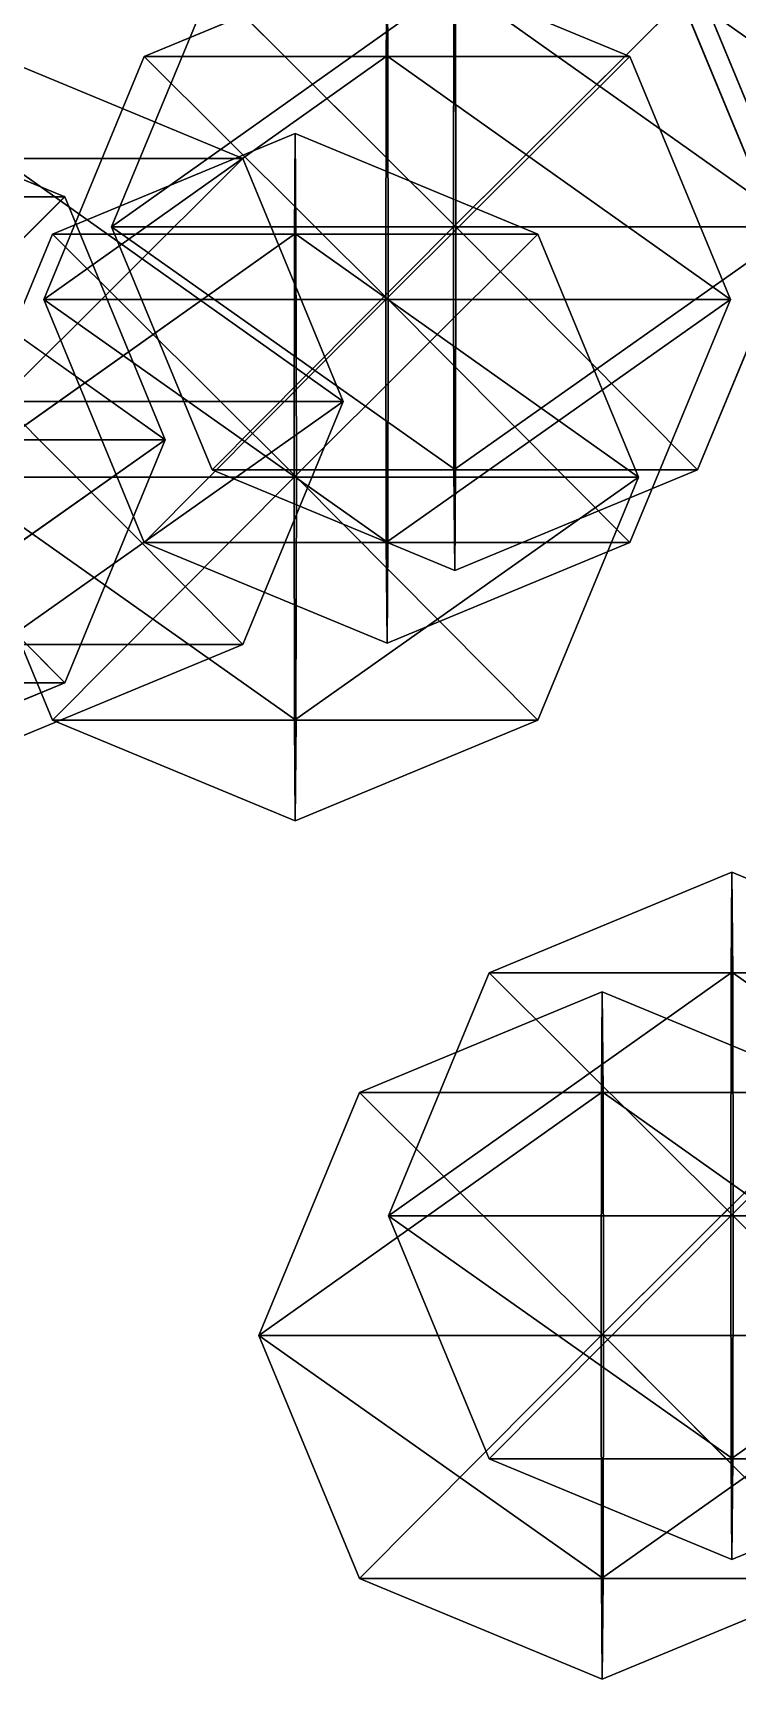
# Model space of a CAD drawing. Header units: metres. Extents: x -221 to 289, y -256 to 250.
# Drawn here: x -19.57 to -11.37, y -145.88 to -126.72 of the extents above; entities that cross this region are included whole.
import ezdxf

# ---------------------------------------------------------------- set-up
doc = ezdxf.new("R2010")
doc.units = ezdxf.units.M

msp = doc.modelspace()

# ---------------------------------------------------------------- linework, layer by layer
for p, q in [((-15.445831, -125.827194, -813.0419), (-18.274242, -126.998764, -813.0324)), ((-15.445831, -125.827194, -813.0419), (-15.455291, -126.998764, -815.8703)), ((-15.445831, -125.827194, -813.0419), (-12.61742, -126.998764, -813.05133)), ((-15.445831, -125.827194, -813.0419), (-15.436372, -126.998764, -810.21344)), ((-17.484829, -126.1548, -783.8013), (-18.656395, -128.98323, -783.79736)), ((-14.665877, -126.1548, -786.63916), (-18.656395, -128.98323, -783.79736)), ((-17.484829, -126.1548, -783.8013), (-14.64304, -128.98323, -779.8107)), ((-14.665877, -126.1548, -786.63916), (-14.669796, -128.98323, -787.8107)), ((-11.828007, -126.1548, -783.8202), (-14.669796, -128.98323, -787.8107)), ((-14.646958, -126.1548, -780.9823), (-10.65644, -128.98323, -783.8241)), ((-14.646958, -126.1548, -780.9823), (-14.64304, -128.98323, -779.8107)), ((-12.069146, -126.20338, -800.69543), (-10.897579, -129.0318, -800.69934)), ((-11.828007, -126.1548, -783.8202), (-10.65644, -128.98323, -783.8241)), ((-19.955826, -127.01517, -803.8385), (-17.127415, -128.18674, -803.84796)), ((-18.274242, -126.998764, -813.0324), (-19.445808, -129.8272, -813.0285)), ((-15.455291, -126.998764, -815.8703), (-19.445808, -129.8272, -813.0285)), ((-15.436372, -126.998764, -810.21344), (-18.274242, -126.998764, -813.0324)), ((-18.274242, -126.998764, -813.0324), (-15.455291, -126.998764, -815.8703)), ((-18.274242, -126.998764, -813.0324), (-15.432453, -129.8272, -809.0419)), ((-15.455291, -126.998764, -815.8703), (-15.459209, -129.8272, -817.0419)), ((-12.61742, -126.998764, -813.05133), (-15.459209, -129.8272, -817.0419)), ((-15.455291, -126.998764, -815.8703), (-12.61742, -126.998764, -813.05133)), ((-12.61742, -126.998764, -813.05133), (-15.436372, -126.998764, -810.21344)), ((-15.436372, -126.998764, -810.21344), (-11.445853, -129.8272, -813.05524)), ((-15.436372, -126.998764, -810.21344), (-15.432453, -129.8272, -809.0419)), ((-12.61742, -126.998764, -813.05133), (-11.445853, -129.8272, -813.05524)), ((-22.028992, -127.45935, -806.9148), (-19.20058, -128.63092, -806.92426)), ((-16.5159, -127.89554, -800.5768), (-19.34431, -129.06711, -800.5673)), ((-16.5159, -127.89554, -800.5768), (-16.52536, -129.06711, -803.4052)), ((-16.5159, -127.89554, -800.5768), (-13.687489, -129.06711, -800.58624)), ((-16.5159, -127.89554, -800.5768), (-16.50644, -129.06711, -797.74835)), ((-17.127415, -128.18674, -803.84796), (-19.969204, -131.01517, -807.8385)), ((-19.965286, -128.18674, -806.66693), (-17.127415, -128.18674, -803.84796)), ((-17.127415, -128.18674, -803.84796), (-19.946365, -128.18674, -801.0101)), ((-19.946365, -128.18674, -801.0101), (-15.955848, -131.01517, -803.85187)), ((-17.127415, -128.18674, -803.84796), (-15.955848, -131.01517, -803.85187)), ((-19.20058, -128.63092, -806.92426), (-22.04237, -131.45935, -810.9148)), ((-22.038452, -128.63092, -809.7432), (-19.20058, -128.63092, -806.92426)), ((-19.20058, -128.63092, -806.92426), (-22.019531, -128.63092, -804.08636)), ((-22.019531, -128.63092, -804.08636), (-18.029015, -131.45935, -806.92816)), ((-19.20058, -128.63092, -806.92426), (-18.029015, -131.45935, -806.92816)), ((-19.34431, -129.06711, -800.5673), (-20.515877, -131.89554, -800.5634)), ((-16.52536, -129.06711, -803.4052), (-20.515877, -131.89554, -800.5634)), ((-16.50644, -129.06711, -797.74835), (-19.34431, -129.06711, -800.5673)), ((-19.34431, -129.06711, -800.5673), (-16.52536, -129.06711, -803.4052)), ((-19.34431, -129.06711, -800.5673), (-16.502522, -131.89554, -796.5768)), ((-14.64304, -128.98323, -779.8107), (-18.656395, -128.98323, -783.79736)), ((-18.656395, -128.98323, -783.79736), (-14.669796, -128.98323, -787.8107)), ((-18.656395, -128.98323, -783.79736), (-14.646958, -131.81166, -780.9823)), ((-18.656395, -128.98323, -783.79736), (-17.484829, -131.81166, -783.8013)), ((-14.669796, -128.98323, -787.8107), (-17.484829, -131.81166, -783.8013)), ((-16.52536, -129.06711, -803.4052), (-16.529278, -131.89554, -804.5768)), ((-13.687489, -129.06711, -800.58624), (-16.529278, -131.89554, -804.5768)), ((-16.52536, -129.06711, -803.4052), (-13.687489, -129.06711, -800.58624)), ((-13.687489, -129.06711, -800.58624), (-16.50644, -129.06711, -797.74835)), ((-16.50644, -129.06711, -797.74835), (-12.515922, -131.89554, -800.59015)), ((-16.50644, -129.06711, -797.74835), (-16.502522, -131.89554, -796.5768)), ((-14.669796, -128.98323, -787.8107), (-10.65644, -128.98323, -783.8241)), ((-14.669796, -128.98323, -787.8107), (-14.665877, -131.81166, -786.63916)), ((-10.65644, -128.98323, -783.8241), (-14.665877, -131.81166, -786.63916)), ((-14.64304, -128.98323, -779.8107), (-14.646958, -131.81166, -780.9823)), ((-10.65644, -128.98323, -783.8241), (-14.64304, -128.98323, -779.8107)), ((-14.64304, -128.98323, -779.8107), (-11.828007, -131.81166, -783.8202)), ((-13.687489, -129.06711, -800.58624), (-12.515922, -131.89554, -800.59015)), ((-10.65644, -128.98323, -783.8241), (-11.828007, -131.81166, -783.8202)), ((-15.432453, -129.8272, -809.0419), (-19.445808, -129.8272, -813.0285)), ((-19.445808, -129.8272, -813.0285), (-15.459209, -129.8272, -817.0419)), ((-19.445808, -129.8272, -813.0285), (-15.436372, -132.65562, -810.21344)), ((-19.445808, -129.8272, -813.0285), (-18.274242, -132.65562, -813.0324)), ((-15.459209, -129.8272, -817.0419), (-18.274242, -132.65562, -813.0324)), ((-15.459209, -129.8272, -817.0419), (-11.445853, -129.8272, -813.05524)), ((-15.459209, -129.8272, -817.0419), (-15.455291, -132.65562, -815.8703)), ((-11.445853, -129.8272, -813.05524), (-15.455291, -132.65562, -815.8703)), ((-15.432453, -129.8272, -809.0419), (-15.436372, -132.65562, -810.21344)), ((-11.445853, -129.8272, -813.05524), (-15.432453, -129.8272, -809.0419)), ((-15.432453, -129.8272, -809.0419), (-12.61742, -132.65562, -813.05133)), ((-11.445853, -129.8272, -813.05524), (-12.61742, -132.65562, -813.05133)), ((-19.969204, -131.01517, -807.8385), (-15.955848, -131.01517, -803.85187)), ((-15.955848, -131.01517, -803.85187), (-19.965286, -133.8436, -806.66693)), ((-15.955848, -131.01517, -803.85187), (-19.942448, -131.01517, -799.8385)), ((-19.942448, -131.01517, -799.8385), (-17.127415, -133.8436, -803.84796)), ((-15.955848, -131.01517, -803.85187), (-17.127415, -133.8436, -803.84796)), ((-22.04237, -131.45935, -810.9148), (-18.029015, -131.45935, -806.92816)), ((-18.029015, -131.45935, -806.92816), (-22.038452, -134.28778, -809.7432)), ((-18.029015, -131.45935, -806.92816), (-22.015614, -131.45935, -802.9148)), ((-22.015614, -131.45935, -802.9148), (-19.20058, -134.28778, -806.92426)), ((-18.029015, -131.45935, -806.92816), (-19.20058, -134.28778, -806.92426)), ((-14.646958, -131.81166, -780.9823), (-17.484829, -131.81166, -783.8013)), ((-17.484829, -131.81166, -783.8013), (-14.665877, -131.81166, -786.63916)), ((-17.484829, -131.81166, -783.8013), (-14.656418, -132.98323, -783.8107)), ((-14.665877, -131.81166, -786.63916), (-11.828007, -131.81166, -783.8202)), ((-14.665877, -131.81166, -786.63916), (-14.656418, -132.98323, -783.8107)), ((-11.828007, -131.81166, -783.8202), (-14.656418, -132.98323, -783.8107)), ((-14.646958, -131.81166, -780.9823), (-14.656418, -132.98323, -783.8107)), ((-11.828007, -131.81166, -783.8202), (-14.646958, -131.81166, -780.9823)), ((-16.502522, -131.89554, -796.5768), (-20.515877, -131.89554, -800.5634)), ((-20.515877, -131.89554, -800.5634), (-16.529278, -131.89554, -804.5768)), ((-20.515877, -131.89554, -800.5634), (-16.50644, -134.72397, -797.74835)), ((-20.515877, -131.89554, -800.5634), (-19.34431, -134.72397, -800.5673)), ((-16.529278, -131.89554, -804.5768), (-19.34431, -134.72397, -800.5673)), ((-16.529278, -131.89554, -804.5768), (-12.515922, -131.89554, -800.59015)), ((-16.529278, -131.89554, -804.5768), (-16.52536, -134.72397, -803.4052)), ((-12.515922, -131.89554, -800.59015), (-16.52536, -134.72397, -803.4052)), ((-16.502522, -131.89554, -796.5768), (-16.50644, -134.72397, -797.74835)), ((-12.515922, -131.89554, -800.59015), (-16.502522, -131.89554, -796.5768)), ((-16.502522, -131.89554, -796.5768), (-13.687489, -134.72397, -800.58624)), ((-12.515922, -131.89554, -800.59015), (-13.687489, -134.72397, -800.58624)), ((-15.436372, -132.65562, -810.21344), (-18.274242, -132.65562, -813.0324)), ((-18.274242, -132.65562, -813.0324), (-15.455291, -132.65562, -815.8703)), ((-18.274242, -132.65562, -813.0324), (-15.445831, -133.8272, -813.0419)), ((-15.455291, -132.65562, -815.8703), (-12.61742, -132.65562, -813.05133)), ((-15.455291, -132.65562, -815.8703), (-15.445831, -133.8272, -813.0419)), ((-12.61742, -132.65562, -813.05133), (-15.445831, -133.8272, -813.0419)), ((-15.436372, -132.65562, -810.21344), (-15.445831, -133.8272, -813.0419)), ((-12.61742, -132.65562, -813.05133), (-15.436372, -132.65562, -810.21344)), ((-19.965286, -133.8436, -806.66693), (-17.127415, -133.8436, -803.84796)), ((-17.127415, -133.8436, -803.84796), (-19.955826, -135.01517, -803.8385)), ((-17.127415, -133.8436, -803.84796), (-19.946365, -133.8436, -801.0101)), ((-22.038452, -134.28778, -809.7432), (-19.20058, -134.28778, -806.92426)), ((-19.20058, -134.28778, -806.92426), (-22.028992, -135.45935, -806.9148)), ((-19.20058, -134.28778, -806.92426), (-22.019531, -134.28778, -804.08636)), ((-16.50644, -134.72397, -797.74835), (-19.34431, -134.72397, -800.5673)), ((-19.34431, -134.72397, -800.5673), (-16.52536, -134.72397, -803.4052)), ((-19.34431, -134.72397, -800.5673), (-16.5159, -135.89554, -800.5768)), ((-16.52536, -134.72397, -803.4052), (-13.687489, -134.72397, -800.58624)), ((-16.52536, -134.72397, -803.4052), (-16.5159, -135.89554, -800.5768)), ((-13.687489, -134.72397, -800.58624), (-16.5159, -135.89554, -800.5768)), ((-16.50644, -134.72397, -797.74835), (-16.5159, -135.89554, -800.5768)), ((-13.687489, -134.72397, -800.58624), (-16.50644, -134.72397, -797.74835)), ((-11.426865, -136.4924, -804.5887), (-14.255276, -137.66397, -804.5792)), ((-11.426865, -136.4924, -804.5887), (-11.436324, -137.66397, -807.4171)), ((-11.426865, -136.4924, -804.5887), (-8.598453, -137.66397, -804.59814)), ((-11.426865, -136.4924, -804.5887), (-11.417405, -137.66397, -801.76025)), ((-14.255276, -137.66397, -804.5792), (-15.426843, -140.4924, -804.5753)), ((-11.436324, -137.66397, -807.4171), (-15.426843, -140.4924, -804.5753)), ((-11.417405, -137.66397, -801.76025), (-14.255276, -137.66397, -804.5792)), ((-14.255276, -137.66397, -804.5792), (-11.436324, -137.66397, -807.4171)), ((-14.255276, -137.66397, -804.5792), (-11.413486, -140.4924, -800.5887)), ((-11.436324, -137.66397, -807.4171), (-11.440243, -140.4924, -808.5887)), ((-8.598453, -137.66397, -804.59814), (-11.440243, -140.4924, -808.5887)), ((-11.436324, -137.66397, -807.4171), (-8.598453, -137.66397, -804.59814)), ((-8.598453, -137.66397, -804.59814), (-11.417405, -137.66397, -801.76025)), ((-11.417405, -137.66397, -801.76025), (-7.426887, -140.4924, -804.60205)), ((-11.417405, -137.66397, -801.76025), (-11.413486, -140.4924, -800.5887)), ((-12.9384, -137.88484, -787.25916), (-15.766811, -139.05641, -787.2497)), ((-12.9384, -137.88484, -787.25916), (-12.94786, -139.05641, -790.0876)), ((-12.9384, -137.88484, -787.25916), (-10.109989, -139.05641, -787.2686)), ((-12.9384, -137.88484, -787.25916), (-12.928941, -139.05641, -784.4307)), ((-15.766811, -139.05641, -787.2497), (-16.938377, -141.88484, -787.2458)), ((-12.94786, -139.05641, -790.0876), (-16.938377, -141.88484, -787.2458)), ((-12.928941, -139.05641, -784.4307), (-15.766811, -139.05641, -787.2497)), ((-15.766811, -139.05641, -787.2497), (-12.94786, -139.05641, -790.0876)), ((-15.766811, -139.05641, -787.2497), (-12.925022, -141.88484, -783.25916)), ((-12.94786, -139.05641, -790.0876), (-12.951778, -141.88484, -791.25916)), ((-10.109989, -139.05641, -787.2686), (-12.951778, -141.88484, -791.25916)), ((-12.94786, -139.05641, -790.0876), (-10.109989, -139.05641, -787.2686)), ((-10.109989, -139.05641, -787.2686), (-12.928941, -139.05641, -784.4307)), ((-12.928941, -139.05641, -784.4307), (-8.938422, -141.88484, -787.2725)), ((-12.928941, -139.05641, -784.4307), (-12.925022, -141.88484, -783.25916)), ((-11.413486, -140.4924, -800.5887), (-15.426843, -140.4924, -804.5753)), ((-15.426843, -140.4924, -804.5753), (-11.440243, -140.4924, -808.5887)), ((-15.426843, -140.4924, -804.5753), (-11.417405, -143.32083, -801.76025)), ((-15.426843, -140.4924, -804.5753), (-14.255276, -143.32083, -804.5792)), ((-11.440243, -140.4924, -808.5887), (-14.255276, -143.32083, -804.5792)), ((-11.440243, -140.4924, -808.5887), (-7.426887, -140.4924, -804.60205)), ((-11.440243, -140.4924, -808.5887), (-11.436324, -143.32083, -807.4171)), ((-7.426887, -140.4924, -804.60205), (-11.436324, -143.32083, -807.4171)), ((-11.413486, -140.4924, -800.5887), (-11.417405, -143.32083, -801.76025)), ((-7.426887, -140.4924, -804.60205), (-11.413486, -140.4924, -800.5887)), ((-11.413486, -140.4924, -800.5887), (-8.598453, -143.32083, -804.59814)), ((-12.925022, -141.88484, -783.25916), (-16.938377, -141.88484, -787.2458)), ((-16.938377, -141.88484, -787.2458), (-12.951778, -141.88484, -791.25916)), ((-16.938377, -141.88484, -787.2458), (-12.928941, -144.71327, -784.4307)), ((-16.938377, -141.88484, -787.2458), (-15.766811, -144.71327, -787.2497)), ((-12.951778, -141.88484, -791.25916), (-15.766811, -144.71327, -787.2497)), ((-12.951778, -141.88484, -791.25916), (-8.938422, -141.88484, -787.2725)), ((-12.951778, -141.88484, -791.25916), (-12.94786, -144.71327, -790.0876)), ((-8.938422, -141.88484, -787.2725), (-12.94786, -144.71327, -790.0876)), ((-12.925022, -141.88484, -783.25916), (-12.928941, -144.71327, -784.4307)), ((-8.938422, -141.88484, -787.2725), (-12.925022, -141.88484, -783.25916)), ((-12.925022, -141.88484, -783.25916), (-10.109989, -144.71327, -787.2686)), ((-11.417405, -143.32083, -801.76025), (-14.255276, -143.32083, -804.5792)), ((-14.255276, -143.32083, -804.5792), (-11.436324, -143.32083, -807.4171)), ((-14.255276, -143.32083, -804.5792), (-11.426865, -144.4924, -804.5887)), ((-11.436324, -143.32083, -807.4171), (-8.598453, -143.32083, -804.59814)), ((-11.436324, -143.32083, -807.4171), (-11.426865, -144.4924, -804.5887)), ((-8.598453, -143.32083, -804.59814), (-11.426865, -144.4924, -804.5887)), ((-11.417405, -143.32083, -801.76025), (-11.426865, -144.4924, -804.5887)), ((-8.598453, -143.32083, -804.59814), (-11.417405, -143.32083, -801.76025)), ((-12.928941, -144.71327, -784.4307), (-15.766811, -144.71327, -787.2497)), ((-15.766811, -144.71327, -787.2497), (-12.94786, -144.71327, -790.0876)), ((-15.766811, -144.71327, -787.2497), (-12.9384, -145.88484, -787.25916)), ((-12.94786, -144.71327, -790.0876), (-10.109989, -144.71327, -787.2686)), ((-12.94786, -144.71327, -790.0876), (-12.9384, -145.88484, -787.25916)), ((-10.109989, -144.71327, -787.2686), (-12.9384, -145.88484, -787.25916)), ((-12.928941, -144.71327, -784.4307), (-12.9384, -145.88484, -787.25916)), ((-10.109989, -144.71327, -787.2686), (-12.928941, -144.71327, -784.4307))]:
    msp.add_line(p, q)
for points in [[(-15.436372, -126.998764, -810.21344), (-15.445831, -125.827194, -813.0419), (-18.274242, -126.998764, -813.0324), (-18.274143, -126.998665, -813.0323)], [(-18.274242, -126.998764, -813.0324), (-15.445831, -125.827194, -813.0419), (-15.455291, -126.998764, -815.8703), (-15.455191, -126.998665, -815.8702)], [(-15.455291, -126.998764, -815.8703), (-15.445831, -125.827194, -813.0419), (-12.61742, -126.998764, -813.05133), (-12.61732, -126.998665, -813.0512)], [(-12.61742, -126.998764, -813.05133), (-15.445831, -125.827194, -813.0419), (-15.436372, -126.998764, -810.21344), (-15.436272, -126.998665, -810.2133)], [(-18.656395, -128.98323, -783.79736), (-17.484829, -126.1548, -783.8013), (-14.665877, -126.1548, -786.63916), (-14.665777, -126.1547, -786.63904)], [(-14.64304, -128.98323, -779.8107), (-17.484829, -126.1548, -783.8013), (-18.656395, -128.98323, -783.79736), (-18.656296, -128.98312, -783.79724)], [(-18.656395, -128.98323, -783.79736), (-14.665877, -126.1548, -786.63916), (-14.669796, -128.98323, -787.8107), (-14.669696, -128.98312, -787.8106)], [(-14.64304, -128.98323, -779.8107), (-14.646958, -126.1548, -780.9823), (-17.484829, -126.1548, -783.8013), (-17.48473, -126.1547, -783.80115)], [(-14.669796, -128.98323, -787.8107), (-14.665877, -126.1548, -786.63916), (-11.828007, -126.1548, -783.8202), (-11.827907, -126.1547, -783.82007)], [(-14.669796, -128.98323, -787.8107), (-11.828007, -126.1548, -783.8202), (-10.65644, -128.98323, -783.8241), (-10.65634, -128.98312, -783.824)], [(-10.65644, -128.98323, -783.8241), (-11.828007, -126.1548, -783.8202), (-14.646958, -126.1548, -780.9823), (-14.646858, -126.1547, -780.9822)], [(-10.65644, -128.98323, -783.8241), (-14.646958, -126.1548, -780.9823), (-14.64304, -128.98323, -779.8107), (-14.64294, -128.98312, -779.8106)], [(-8.059709, -129.0318, -797.8804), (-8.05579, -126.20338, -796.7088), (-12.069146, -126.20338, -800.69543), (-12.069046, -126.20328, -800.6953)], [(-10.897579, -129.0318, -800.69934), (-12.069146, -126.20338, -800.69543), (-8.082546, -126.20338, -804.7088), (-8.082446, -126.20328, -804.7087)], [(-8.059709, -129.0318, -797.8804), (-12.069146, -126.20338, -800.69543), (-10.897579, -129.0318, -800.69934), (-10.897479, -129.0317, -800.6992)], [(-19.965286, -128.18674, -806.66693), (-19.955826, -127.01517, -803.8385), (-17.127415, -128.18674, -803.84796), (-17.127316, -128.18663, -803.84784)], [(-17.127415, -128.18674, -803.84796), (-19.955826, -127.01517, -803.8385), (-19.946365, -128.18674, -801.0101), (-19.946266, -128.18663, -801.00995)], [(-19.445808, -129.8272, -813.0285), (-18.274242, -126.998764, -813.0324), (-15.455291, -126.998764, -815.8703), (-15.455191, -126.998665, -815.8702)], [(-15.432453, -129.8272, -809.0419), (-18.274242, -126.998764, -813.0324), (-19.445808, -129.8272, -813.0285), (-19.44571, -129.82709, -813.0284)], [(-19.445808, -129.8272, -813.0285), (-15.455291, -126.998764, -815.8703), (-15.459209, -129.8272, -817.0419), (-15.459109, -129.82709, -817.04175)], [(-15.432453, -129.8272, -809.0419), (-15.436372, -126.998764, -810.21344), (-18.274242, -126.998764, -813.0324), (-18.274143, -126.998665, -813.0323)], [(-15.459209, -129.8272, -817.0419), (-15.455291, -126.998764, -815.8703), (-12.61742, -126.998764, -813.05133), (-12.61732, -126.998665, -813.0512)], [(-15.459209, -129.8272, -817.0419), (-12.61742, -126.998764, -813.05133), (-11.445853, -129.8272, -813.05524), (-11.445753, -129.82709, -813.0551)], [(-11.445853, -129.8272, -813.05524), (-12.61742, -126.998764, -813.05133), (-15.436372, -126.998764, -810.21344), (-15.436272, -126.998665, -810.2133)], [(-11.445853, -129.8272, -813.05524), (-15.436372, -126.998764, -810.21344), (-15.432453, -129.8272, -809.0419), (-15.432353, -129.82709, -809.04175)], [(-22.038452, -128.63092, -809.7432), (-22.028992, -127.45935, -806.9148), (-19.20058, -128.63092, -806.92426), (-19.200481, -128.63081, -806.92413)], [(-19.20058, -128.63092, -806.92426), (-22.028992, -127.45935, -806.9148), (-22.019531, -128.63092, -804.08636), (-22.019432, -128.63081, -804.08624)], [(-16.50644, -129.06711, -797.74835), (-16.5159, -127.89554, -800.5768), (-19.34431, -129.06711, -800.5673), (-19.344212, -129.067, -800.5672)], [(-19.34431, -129.06711, -800.5673), (-16.5159, -127.89554, -800.5768), (-16.52536, -129.06711, -803.4052), (-16.52526, -129.067, -803.4051)], [(-16.52536, -129.06711, -803.4052), (-16.5159, -127.89554, -800.5768), (-13.687489, -129.06711, -800.58624), (-13.687388, -129.067, -800.5861)], [(-13.687489, -129.06711, -800.58624), (-16.5159, -127.89554, -800.5768), (-16.50644, -129.06711, -797.74835), (-16.50634, -129.067, -797.7482)], [(-19.969204, -131.01517, -807.8385), (-19.965286, -128.18674, -806.66693), (-17.127415, -128.18674, -803.84796), (-17.127316, -128.18663, -803.84784)], [(-19.969204, -131.01517, -807.8385), (-17.127415, -128.18674, -803.84796), (-15.955848, -131.01517, -803.85187), (-15.955748, -131.01506, -803.85175)], [(-15.955848, -131.01517, -803.85187), (-17.127415, -128.18674, -803.84796), (-19.946365, -128.18674, -801.0101), (-19.946266, -128.18663, -801.00995)], [(-15.955848, -131.01517, -803.85187), (-19.946365, -128.18674, -801.0101), (-19.942448, -131.01517, -799.8385), (-19.942348, -131.01506, -799.8384)], [(-22.04237, -131.45935, -810.9148), (-22.038452, -128.63092, -809.7432), (-19.20058, -128.63092, -806.92426), (-19.200481, -128.63081, -806.92413)], [(-22.04237, -131.45935, -810.9148), (-19.20058, -128.63092, -806.92426), (-18.029015, -131.45935, -806.92816), (-18.028915, -131.45924, -806.92804)], [(-18.029015, -131.45935, -806.92816), (-19.20058, -128.63092, -806.92426), (-22.019531, -128.63092, -804.08636), (-22.019432, -128.63081, -804.08624)], [(-18.029015, -131.45935, -806.92816), (-22.019531, -128.63092, -804.08636), (-22.015614, -131.45935, -802.9148), (-22.015514, -131.45924, -802.9147)], [(-20.515877, -131.89554, -800.5634), (-19.34431, -129.06711, -800.5673), (-16.52536, -129.06711, -803.4052), (-16.52526, -129.067, -803.4051)], [(-16.502522, -131.89554, -796.5768), (-19.34431, -129.06711, -800.5673), (-20.515877, -131.89554, -800.5634), (-20.515778, -131.89543, -800.5633)], [(-20.515877, -131.89554, -800.5634), (-16.52536, -129.06711, -803.4052), (-16.529278, -131.89554, -804.5768), (-16.529179, -131.89543, -804.57666)], [(-16.502522, -131.89554, -796.5768), (-16.50644, -129.06711, -797.74835), (-19.34431, -129.06711, -800.5673), (-19.344212, -129.067, -800.5672)], [(-14.669796, -128.98323, -787.8107), (-14.669796, -128.98323, -787.8107), (-18.656395, -128.98323, -783.79736), (-18.656296, -128.98312, -783.79724)], [(-14.646958, -131.81166, -780.9823), (-14.64304, -128.98323, -779.8107), (-18.656395, -128.98323, -783.79736), (-18.656296, -128.98312, -783.79724)], [(-17.484829, -131.81166, -783.8013), (-18.656395, -128.98323, -783.79736), (-14.669796, -128.98323, -787.8107), (-14.669696, -128.98312, -787.8106)], [(-14.646958, -131.81166, -780.9823), (-18.656395, -128.98323, -783.79736), (-17.484829, -131.81166, -783.8013), (-17.48473, -131.81155, -783.80115)], [(-17.484829, -131.81166, -783.8013), (-14.669796, -128.98323, -787.8107), (-14.665877, -131.81166, -786.63916), (-14.665777, -131.81155, -786.63904)], [(-16.529278, -131.89554, -804.5768), (-16.52536, -129.06711, -803.4052), (-13.687489, -129.06711, -800.58624), (-13.687388, -129.067, -800.5861)], [(-16.529278, -131.89554, -804.5768), (-13.687489, -129.06711, -800.58624), (-12.515922, -131.89554, -800.59015), (-12.515821, -131.89543, -800.59)], [(-12.515922, -131.89554, -800.59015), (-13.687489, -129.06711, -800.58624), (-16.50644, -129.06711, -797.74835), (-16.50634, -129.067, -797.7482)], [(-12.515922, -131.89554, -800.59015), (-16.50644, -129.06711, -797.74835), (-16.502522, -131.89554, -796.5768), (-16.502422, -131.89543, -796.57666)], [(-14.665877, -131.81166, -786.63916), (-14.669796, -128.98323, -787.8107), (-10.65644, -128.98323, -783.8241), (-10.65634, -128.98312, -783.824)], [(-14.665877, -131.81166, -786.63916), (-10.65644, -128.98323, -783.8241), (-11.828007, -131.81166, -783.8202), (-11.827907, -131.81155, -783.82007)], [(-11.828007, -131.81166, -783.8202), (-14.64304, -128.98323, -779.8107), (-14.646958, -131.81166, -780.9823), (-14.646858, -131.81155, -780.9822)], [(-11.828007, -131.81166, -783.8202), (-10.65644, -128.98323, -783.8241), (-14.64304, -128.98323, -779.8107), (-14.64294, -128.98312, -779.8106)], [(-15.459209, -129.8272, -817.0419), (-15.459209, -129.8272, -817.0419), (-19.445808, -129.8272, -813.0285), (-19.44571, -129.82709, -813.0284)], [(-15.436372, -132.65562, -810.21344), (-15.432453, -129.8272, -809.0419), (-19.445808, -129.8272, -813.0285), (-19.44571, -129.82709, -813.0284)], [(-18.274242, -132.65562, -813.0324), (-19.445808, -129.8272, -813.0285), (-15.459209, -129.8272, -817.0419), (-15.459109, -129.82709, -817.04175)], [(-15.436372, -132.65562, -810.21344), (-19.445808, -129.8272, -813.0285), (-18.274242, -132.65562, -813.0324), (-18.274143, -132.65552, -813.0323)], [(-18.274242, -132.65562, -813.0324), (-15.459209, -129.8272, -817.0419), (-15.455291, -132.65562, -815.8703), (-15.455191, -132.65552, -815.8702)], [(-15.455291, -132.65562, -815.8703), (-15.459209, -129.8272, -817.0419), (-11.445853, -129.8272, -813.05524), (-11.445753, -129.82709, -813.0551)], [(-15.455291, -132.65562, -815.8703), (-11.445853, -129.8272, -813.05524), (-12.61742, -132.65562, -813.05133), (-12.61732, -132.65552, -813.0512)], [(-12.61742, -132.65562, -813.05133), (-15.432453, -129.8272, -809.0419), (-15.436372, -132.65562, -810.21344), (-15.436272, -132.65552, -810.2133)], [(-12.61742, -132.65562, -813.05133), (-11.445853, -129.8272, -813.05524), (-15.432453, -129.8272, -809.0419), (-15.432353, -129.82709, -809.04175)], [(-19.965286, -133.8436, -806.66693), (-19.969204, -131.01517, -807.8385), (-15.955848, -131.01517, -803.85187), (-15.955748, -131.01506, -803.85175)], [(-19.965286, -133.8436, -806.66693), (-15.955848, -131.01517, -803.85187), (-17.127415, -133.8436, -803.84796), (-17.127316, -133.84349, -803.84784)], [(-17.127415, -133.8436, -803.84796), (-19.942448, -131.01517, -799.8385), (-19.946365, -133.8436, -801.0101), (-19.946266, -133.84349, -801.00995)], [(-17.127415, -133.8436, -803.84796), (-15.955848, -131.01517, -803.85187), (-19.942448, -131.01517, -799.8385), (-19.942348, -131.01506, -799.8384)], [(-22.038452, -134.28778, -809.7432), (-22.04237, -131.45935, -810.9148), (-18.029015, -131.45935, -806.92816), (-18.028915, -131.45924, -806.92804)], [(-22.038452, -134.28778, -809.7432), (-18.029015, -131.45935, -806.92816), (-19.20058, -134.28778, -806.92426), (-19.200481, -134.28767, -806.92413)], [(-19.20058, -134.28778, -806.92426), (-22.015614, -131.45935, -802.9148), (-22.019531, -134.28778, -804.08636), (-22.019432, -134.28767, -804.08624)], [(-19.20058, -134.28778, -806.92426), (-18.029015, -131.45935, -806.92816), (-22.015614, -131.45935, -802.9148), (-22.015514, -131.45924, -802.9147)], [(-14.665877, -131.81166, -786.63916), (-14.665877, -131.81166, -786.63916), (-17.484829, -131.81166, -783.8013), (-17.48473, -131.81155, -783.80115)], [(-14.656418, -132.98323, -783.8107), (-14.646958, -131.81166, -780.9823), (-17.484829, -131.81166, -783.8013), (-17.48473, -131.81155, -783.80115)], [(-14.656418, -132.98323, -783.8107), (-17.484829, -131.81166, -783.8013), (-14.665877, -131.81166, -786.63916), (-14.665777, -131.81155, -786.63904)], [(-14.656418, -132.98323, -783.8107), (-14.665877, -131.81166, -786.63916), (-11.828007, -131.81166, -783.8202), (-11.827907, -131.81155, -783.82007)], [(-14.656418, -132.98323, -783.8107), (-11.828007, -131.81166, -783.8202), (-14.646958, -131.81166, -780.9823), (-14.646858, -131.81155, -780.9822)], [(-16.529278, -131.89554, -804.5768), (-16.529278, -131.89554, -804.5768), (-20.515877, -131.89554, -800.5634), (-20.515778, -131.89543, -800.5633)], [(-16.50644, -134.72397, -797.74835), (-16.502522, -131.89554, -796.5768), (-20.515877, -131.89554, -800.5634), (-20.515778, -131.89543, -800.5633)], [(-19.34431, -134.72397, -800.5673), (-20.515877, -131.89554, -800.5634), (-16.529278, -131.89554, -804.5768), (-16.529179, -131.89543, -804.57666)], [(-16.50644, -134.72397, -797.74835), (-20.515877, -131.89554, -800.5634), (-19.34431, -134.72397, -800.5673), (-19.344212, -134.72386, -800.5672)], [(-19.34431, -134.72397, -800.5673), (-16.529278, -131.89554, -804.5768), (-16.52536, -134.72397, -803.4052), (-16.52526, -134.72386, -803.4051)], [(-16.52536, -134.72397, -803.4052), (-16.529278, -131.89554, -804.5768), (-12.515922, -131.89554, -800.59015), (-12.515821, -131.89543, -800.59)], [(-16.52536, -134.72397, -803.4052), (-12.515922, -131.89554, -800.59015), (-13.687489, -134.72397, -800.58624), (-13.687388, -134.72386, -800.5861)], [(-13.687489, -134.72397, -800.58624), (-16.502522, -131.89554, -796.5768), (-16.50644, -134.72397, -797.74835), (-16.50634, -134.72386, -797.7482)], [(-13.687489, -134.72397, -800.58624), (-12.515922, -131.89554, -800.59015), (-16.502522, -131.89554, -796.5768), (-16.502422, -131.89543, -796.57666)], [(-15.455291, -132.65562, -815.8703), (-15.455291, -132.65562, -815.8703), (-18.274242, -132.65562, -813.0324), (-18.274143, -132.65552, -813.0323)], [(-15.445831, -133.8272, -813.0419), (-15.436372, -132.65562, -810.21344), (-18.274242, -132.65562, -813.0324), (-18.274143, -132.65552, -813.0323)], [(-15.445831, -133.8272, -813.0419), (-18.274242, -132.65562, -813.0324), (-15.455291, -132.65562, -815.8703), (-15.455191, -132.65552, -815.8702)], [(-15.445831, -133.8272, -813.0419), (-15.455291, -132.65562, -815.8703), (-12.61742, -132.65562, -813.05133), (-12.61732, -132.65552, -813.0512)], [(-15.445831, -133.8272, -813.0419), (-12.61742, -132.65562, -813.05133), (-15.436372, -132.65562, -810.21344), (-15.436272, -132.65552, -810.2133)], [(-19.955826, -135.01517, -803.8385), (-19.965286, -133.8436, -806.66693), (-17.127415, -133.8436, -803.84796), (-17.127316, -133.84349, -803.84784)], [(-19.955826, -135.01517, -803.8385), (-17.127415, -133.8436, -803.84796), (-19.946365, -133.8436, -801.0101), (-19.946266, -133.84349, -801.00995)], [(-22.028992, -135.45935, -806.9148), (-22.038452, -134.28778, -809.7432), (-19.20058, -134.28778, -806.92426), (-19.200481, -134.28767, -806.92413)], [(-22.028992, -135.45935, -806.9148), (-19.20058, -134.28778, -806.92426), (-22.019531, -134.28778, -804.08636), (-22.019432, -134.28767, -804.08624)], [(-16.52536, -134.72397, -803.4052), (-16.52536, -134.72397, -803.4052), (-19.34431, -134.72397, -800.5673), (-19.344212, -134.72386, -800.5672)], [(-16.5159, -135.89554, -800.5768), (-16.50644, -134.72397, -797.74835), (-19.34431, -134.72397, -800.5673), (-19.344212, -134.72386, -800.5672)], [(-16.5159, -135.89554, -800.5768), (-19.34431, -134.72397, -800.5673), (-16.52536, -134.72397, -803.4052), (-16.52526, -134.72386, -803.4051)], [(-16.5159, -135.89554, -800.5768), (-16.52536, -134.72397, -803.4052), (-13.687489, -134.72397, -800.58624), (-13.687388, -134.72386, -800.5861)], [(-16.5159, -135.89554, -800.5768), (-13.687489, -134.72397, -800.58624), (-16.50644, -134.72397, -797.74835), (-16.50634, -134.72386, -797.7482)], [(-11.417405, -137.66397, -801.76025), (-11.426865, -136.4924, -804.5887), (-14.255276, -137.66397, -804.5792), (-14.255176, -137.66386, -804.5791)], [(-14.255276, -137.66397, -804.5792), (-11.426865, -136.4924, -804.5887), (-11.436324, -137.66397, -807.4171), (-11.436224, -137.66386, -807.417)], [(-11.436324, -137.66397, -807.4171), (-11.426865, -136.4924, -804.5887), (-8.598453, -137.66397, -804.59814), (-8.598353, -137.66386, -804.598)], [(-8.598453, -137.66397, -804.59814), (-11.426865, -136.4924, -804.5887), (-11.417405, -137.66397, -801.76025), (-11.417305, -137.66386, -801.76013)], [(-15.426843, -140.4924, -804.5753), (-14.255276, -137.66397, -804.5792), (-11.436324, -137.66397, -807.4171), (-11.436224, -137.66386, -807.417)], [(-11.413486, -140.4924, -800.5887), (-14.255276, -137.66397, -804.5792), (-15.426843, -140.4924, -804.5753), (-15.426743, -140.4923, -804.5752)], [(-15.426843, -140.4924, -804.5753), (-11.436324, -137.66397, -807.4171), (-11.440243, -140.4924, -808.5887), (-11.440143, -140.4923, -808.58856)], [(-11.413486, -140.4924, -800.5887), (-11.417405, -137.66397, -801.76025), (-14.255276, -137.66397, -804.5792), (-14.255176, -137.66386, -804.5791)], [(-11.440243, -140.4924, -808.5887), (-11.436324, -137.66397, -807.4171), (-8.598453, -137.66397, -804.59814), (-8.598353, -137.66386, -804.598)], [(-11.440243, -140.4924, -808.5887), (-8.598453, -137.66397, -804.59814), (-7.426887, -140.4924, -804.60205), (-7.426786, -140.4923, -804.6019)], [(-7.426887, -140.4924, -804.60205), (-8.598453, -137.66397, -804.59814), (-11.417405, -137.66397, -801.76025), (-11.417305, -137.66386, -801.76013)], [(-7.426887, -140.4924, -804.60205), (-11.417405, -137.66397, -801.76025), (-11.413486, -140.4924, -800.5887), (-11.413386, -140.4923, -800.58856)], [(-12.928941, -139.05641, -784.4307), (-12.9384, -137.88484, -787.25916), (-15.766811, -139.05641, -787.2497), (-15.766711, -139.0563, -787.2496)], [(-15.766811, -139.05641, -787.2497), (-12.9384, -137.88484, -787.25916), (-12.94786, -139.05641, -790.0876), (-12.94776, -139.0563, -790.08746)], [(-12.94786, -139.05641, -790.0876), (-12.9384, -137.88484, -787.25916), (-10.109989, -139.05641, -787.2686), (-10.109889, -139.0563, -787.2685)], [(-10.109989, -139.05641, -787.2686), (-12.9384, -137.88484, -787.25916), (-12.928941, -139.05641, -784.4307), (-12.928841, -139.0563, -784.4306)], [(-16.938377, -141.88484, -787.2458), (-15.766811, -139.05641, -787.2497), (-12.94786, -139.05641, -790.0876), (-12.94776, -139.0563, -790.08746)], [(-12.925022, -141.88484, -783.25916), (-15.766811, -139.05641, -787.2497), (-16.938377, -141.88484, -787.2458), (-16.938278, -141.88474, -787.24567)], [(-16.938377, -141.88484, -787.2458), (-12.94786, -139.05641, -790.0876), (-12.951778, -141.88484, -791.25916), (-12.951678, -141.88474, -791.25903)], [(-12.925022, -141.88484, -783.25916), (-12.928941, -139.05641, -784.4307), (-15.766811, -139.05641, -787.2497), (-15.766711, -139.0563, -787.2496)], [(-12.951778, -141.88484, -791.25916), (-12.94786, -139.05641, -790.0876), (-10.109989, -139.05641, -787.2686), (-10.109889, -139.0563, -787.2685)], [(-12.951778, -141.88484, -791.25916), (-10.109989, -139.05641, -787.2686), (-8.938422, -141.88484, -787.2725), (-8.938322, -141.88474, -787.2724)], [(-8.938422, -141.88484, -787.2725), (-10.109989, -139.05641, -787.2686), (-12.928941, -139.05641, -784.4307), (-12.928841, -139.0563, -784.4306)], [(-8.938422, -141.88484, -787.2725), (-12.928941, -139.05641, -784.4307), (-12.925022, -141.88484, -783.25916), (-12.924922, -141.88474, -783.25903)], [(-11.440243, -140.4924, -808.5887), (-11.440243, -140.4924, -808.5887), (-15.426843, -140.4924, -804.5753), (-15.426743, -140.4923, -804.5752)], [(-11.417405, -143.32083, -801.76025), (-11.413486, -140.4924, -800.5887), (-15.426843, -140.4924, -804.5753), (-15.426743, -140.4923, -804.5752)], [(-14.255276, -143.32083, -804.5792), (-15.426843, -140.4924, -804.5753), (-11.440243, -140.4924, -808.5887), (-11.440143, -140.4923, -808.58856)], [(-11.417405, -143.32083, -801.76025), (-15.426843, -140.4924, -804.5753), (-14.255276, -143.32083, -804.5792), (-14.255176, -143.32072, -804.5791)], [(-14.255276, -143.32083, -804.5792), (-11.440243, -140.4924, -808.5887), (-11.436324, -143.32083, -807.4171), (-11.436224, -143.32072, -807.417)], [(-11.436324, -143.32083, -807.4171), (-11.440243, -140.4924, -808.5887), (-7.426887, -140.4924, -804.60205), (-7.426786, -140.4923, -804.6019)], [(-11.436324, -143.32083, -807.4171), (-7.426887, -140.4924, -804.60205), (-8.598453, -143.32083, -804.59814), (-8.598353, -143.32072, -804.598)], [(-8.598453, -143.32083, -804.59814), (-11.413486, -140.4924, -800.5887), (-11.417405, -143.32083, -801.76025), (-11.417305, -143.32072, -801.76013)], [(-8.598453, -143.32083, -804.59814), (-7.426887, -140.4924, -804.60205), (-11.413486, -140.4924, -800.5887), (-11.413386, -140.4923, -800.58856)], [(-12.951778, -141.88484, -791.25916), (-12.951778, -141.88484, -791.25916), (-16.938377, -141.88484, -787.2458), (-16.938278, -141.88474, -787.24567)], [(-12.928941, -144.71327, -784.4307), (-12.925022, -141.88484, -783.25916), (-16.938377, -141.88484, -787.2458), (-16.938278, -141.88474, -787.24567)], [(-15.766811, -144.71327, -787.2497), (-16.938377, -141.88484, -787.2458), (-12.951778, -141.88484, -791.25916), (-12.951678, -141.88474, -791.25903)], [(-12.928941, -144.71327, -784.4307), (-16.938377, -141.88484, -787.2458), (-15.766811, -144.71327, -787.2497), (-15.766711, -144.71317, -787.2496)], [(-15.766811, -144.71327, -787.2497), (-12.951778, -141.88484, -791.25916), (-12.94786, -144.71327, -790.0876), (-12.94776, -144.71317, -790.08746)], [(-12.94786, -144.71327, -790.0876), (-12.951778, -141.88484, -791.25916), (-8.938422, -141.88484, -787.2725), (-8.938322, -141.88474, -787.2724)], [(-12.94786, -144.71327, -790.0876), (-8.938422, -141.88484, -787.2725), (-10.109989, -144.71327, -787.2686), (-10.109889, -144.71317, -787.2685)], [(-10.109989, -144.71327, -787.2686), (-12.925022, -141.88484, -783.25916), (-12.928941, -144.71327, -784.4307), (-12.928841, -144.71317, -784.4306)], [(-10.109989, -144.71327, -787.2686), (-8.938422, -141.88484, -787.2725), (-12.925022, -141.88484, -783.25916), (-12.924922, -141.88474, -783.25903)], [(-11.436324, -143.32083, -807.4171), (-11.436324, -143.32083, -807.4171), (-14.255276, -143.32083, -804.5792), (-14.255176, -143.32072, -804.5791)], [(-11.426865, -144.4924, -804.5887), (-11.417405, -143.32083, -801.76025), (-14.255276, -143.32083, -804.5792), (-14.255176, -143.32072, -804.5791)], [(-11.426865, -144.4924, -804.5887), (-14.255276, -143.32083, -804.5792), (-11.436324, -143.32083, -807.4171), (-11.436224, -143.32072, -807.417)], [(-11.426865, -144.4924, -804.5887), (-11.436324, -143.32083, -807.4171), (-8.598453, -143.32083, -804.59814), (-8.598353, -143.32072, -804.598)], [(-11.426865, -144.4924, -804.5887), (-8.598453, -143.32083, -804.59814), (-11.417405, -143.32083, -801.76025), (-11.417305, -143.32072, -801.76013)], [(-12.94786, -144.71327, -790.0876), (-12.94786, -144.71327, -790.0876), (-15.766811, -144.71327, -787.2497), (-15.766711, -144.71317, -787.2496)], [(-12.9384, -145.88484, -787.25916), (-12.928941, -144.71327, -784.4307), (-15.766811, -144.71327, -787.2497), (-15.766711, -144.71317, -787.2496)], [(-12.9384, -145.88484, -787.25916), (-15.766811, -144.71327, -787.2497), (-12.94786, -144.71327, -790.0876), (-12.94776, -144.71317, -790.08746)], [(-12.9384, -145.88484, -787.25916), (-12.94786, -144.71327, -790.0876), (-10.109989, -144.71327, -787.2686), (-10.109889, -144.71317, -787.2685)], [(-12.9384, -145.88484, -787.25916), (-10.109989, -144.71327, -787.2686), (-12.928941, -144.71327, -784.4307), (-12.928841, -144.71317, -784.4306)]]:
    msp.add_3dface(points)

doc.saveas('drawing.dxf')
